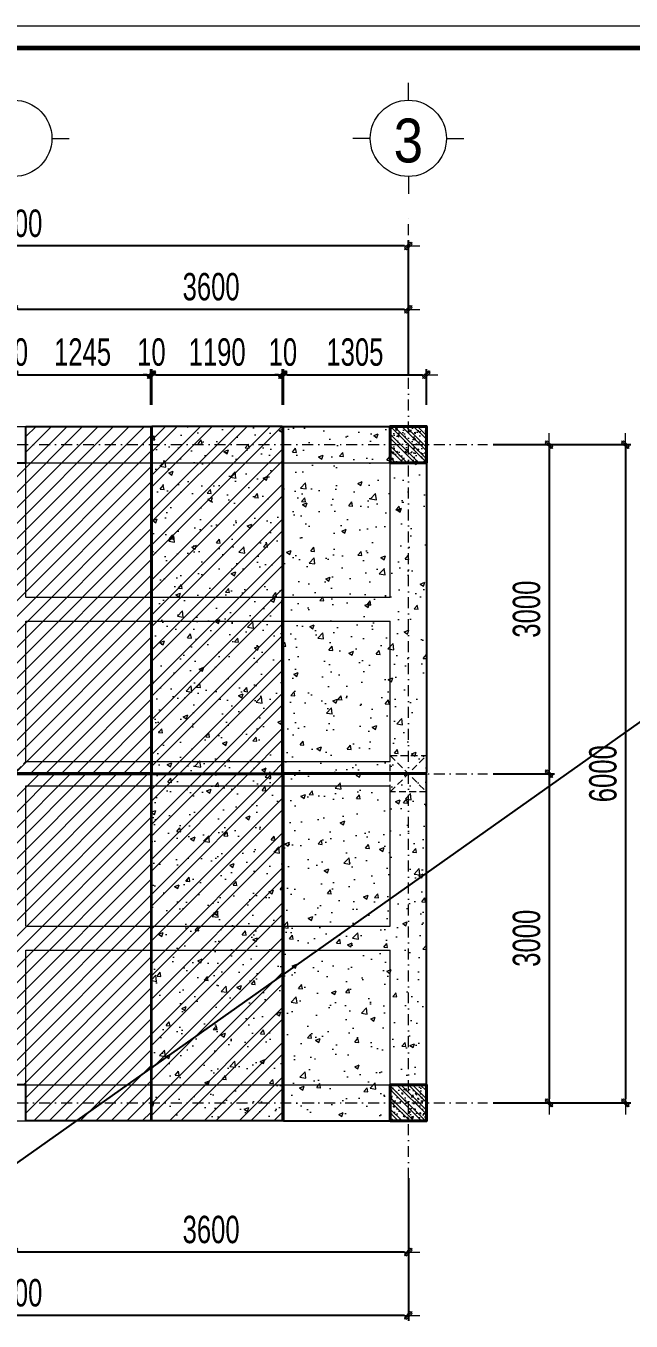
# Model space of a CAD drawing. Header units: millimetres. Extents: x -178395 to 493851, y -561170 to -280028.
# Drawn here: x 2749 to 8271, y -462472 to -450665 of the extents above; entities that cross this region are included whole.
import ezdxf
from ezdxf.enums import TextEntityAlignment as Align

# ---------------------------------------------------------------- set-up
doc = ezdxf.new("R2010")
doc.units = ezdxf.units.MM
doc.header["$MEASUREMENT"] = 0
doc.header["$PDMODE"] = 32
doc.linetypes.add('DASHDOT', pattern=[1, 0.5, -0.25, 0, -0.25])
doc.linetypes.add('HIDDEN', pattern=[0.375, 0.25, -0.125])
doc.layers.get('Defpoints').update_dxf_attribs({"color": 1})
doc.layers.add('KCS_Plotter', color=11, linetype='Continuous', plot=False)
for name, color, linetype, lineweight in [('Khungten_LCDI', 7, 'Continuous', 5), ('LC Dim', 8, 'Continuous', 18), ('LC Hatch', 252, 'Continuous', 9), ('LC ISO', 153, 'Continuous', 13), ('LC MANH DUT', 35, 'HIDDEN', 5), ('LC Net dam2', 6, 'Continuous', 40), ('LC Net manh', 133, 'Continuous', 5), ('LC Net thay', 63, 'Continuous', 25), ('LC Net truc', 79, 'DASHDOT', 13), ('LC Text1', 3, 'Continuous', 20)]:
    doc.layers.add(name, color=color, linetype=linetype, lineweight=lineweight)
doc.styles.add('HOATBIF', font='hoatbif.shx', dxfattribs={"width": 0.7})
doc.styles.add('Khungten', font='VHAVAN.TTF', dxfattribs={"width": 0.9, "height": 5000})
doc.styles.add('LC 1', font='VHAVANB.TTF')
doc.styles.add('Title', font='VHBLACK.TTF', dxfattribs={"width": 0.8})
doc.dimstyles.new('1-100', dxfattribs={"dimscale": 100, "dimtxt": 2.5, "dimasz": 0.35, "dimexe": 0.5, "dimexo": 0, "dimgap": 0.8, "dimtad": 1, "dimdec": 0, "dimzin": 0, "dimdsep": 46, "dimtxsty": 'HOATBIF', "dimblk1": 'DOT', "dimblk2": 'DOT', "dimsah": 1, "dimcen": -1, "dimdle": 1, "dimclrd": 256, "dimclre": 256, "dimclrt": 4, "dimadec": 3, "dimazin": 2, "dimtfac": 0.333333, "dimtdec": 0, "dimtix": 1, "dimtmove": 2, "dimatfit": 3, "dimldrblk": 'DOT', "dimfxl": 1, "dimtvp": 0.833333, "dimtolj": 1, "dimtzin": 0, "dimarcsym": 0})
pattern_1 = [(140, (37688.85, -378168.29), (12.55043, 143.45204), [15, -165]), (85, (37688.85, -378168.29), (-150.43843, -27.75027), [12, -132]), (190.4514, (37689.9, -378156.33), (-137.8879, 115.70188), [12.74804, -140.22842]), (136.1842, (37648.85, -378168.29), (33.1038, 213.4482), [22.5, -247.5]), (186.6356, (37651.6, -378150.5), (-194.82357, 186.93254), [19.12206, -210.3426]), (81.1842, (37648.85, -378168.29), (-194.8237, 186.9324), [18, -198]), (111, (37658.85, -378148.29), (80.52378, 119.38141), [15, -165]), (56, (37658.85, -378148.29), (-145.03, 48.66307), [12, -132]), (161.4514, (37665.56, -378138.34), (-64.5061, 168.04453), [12.74804, -140.22842]), (127.5, (37688.85, -378168.29), (-66.57877, 2.43197), [0, -130.4, 0, -134, 0, -132.5]), (97.5, (37688.85, -378168.29), (-78.88234, 52.61391), [0, -76.4, 0, -127.4, 0, -50.5]), (57.5, (37688.85, -378212.89), (4.510974, 106.764487), [0, -50, 0, -156, 0, -207]), (47.5, (37688.85, -378232.89), (-20.021, 116.63723), [0, -65, 0, -103.6, 0, -147]), (135, (37688.85, -378168.29), (-53.03301, -53.03301), []), (135, (37688.85, -378132.93), (-53.03301, -53.03301), [])]

# ---------------------------------------------------------------- blocks, each defined once
blk = doc.blocks.new('DOT')
at = {"layer": 'LC Dim'}
blk.add_line((-3, 0), (3, 0), dxfattribs=at)
at = {"layer": 'LC Dim', "color": 4}
blk.add_line((-1, -1), (1, 1), dxfattribs=at)
blk.add_lwpolyline([(0.5, 1), (-1, -0.5), (-0.5, -1), (1, 0.5)], close=True, dxfattribs=at)
blk = doc.blocks.new('*D387')
at = {"layer": 'Defpoints', "color": 0, "transparency": 16777216}
for p in [(2639, -461168), (6239, -461168), (2639, -461843)]:
    blk.add_point(p, dxfattribs=at)
at = {"layer": 'LC Dim', "lineweight": -2, "transparency": 16777216}
for p, q in [((2639, -461168), (2639, -461893)), ((6239, -461168), (6239, -461893)), ((6204, -461843), (2674, -461843))]:
    blk.add_line(p, q, dxfattribs=at)
at = {"layer": 'LC Dim', "lineweight": -2, "transparency": 16777216, "xscale": 35, "yscale": 35, "zscale": 35, "rotation": 180}
blk.add_blockref('DOT', (2639, -461843), dxfattribs=at)
at = {"layer": 'LC Dim', "lineweight": -2, "transparency": 16777216, "xscale": 35, "yscale": 35, "zscale": 35}
blk.add_blockref('DOT', (6239, -461843), dxfattribs=at)
at = {"layer": 'LC Dim', "color": 4, "transparency": 16777216, "insert": (4439, -461638), "char_height": 250, "attachment_point": 5, "style": 'HOATBIF'}
blk.add_mtext('\\A1;3600', dxfattribs=at)
blk = doc.blocks.new('_Dot')
at = {"color": 0, "linetype": 'ByBlock', "lineweight": -2}
blk.add_line((-0.5, 0), (-1, 0), dxfattribs=at)
at = {"color": 0, "linetype": 'ByBlock', "const_width": 0.5}
blk.add_lwpolyline([(-0.25, 0, 1), (0.25, 0, 1)], format="xyb", close=True, dxfattribs=at)
blk = doc.blocks.new('*D389')
at = {"layer": 'Defpoints', "color": 0, "ltscale": 2, "transparency": 16777216}
for p in [(-961, -461168), (6239, -461168), (-961, -462420)]:
    blk.add_point(p, dxfattribs=at)
at = {"layer": 'LC Dim', "lineweight": -2, "ltscale": 2, "transparency": 16777216}
for p, q in [((-961, -461168), (-961, -462470)), ((6239, -461168), (6239, -462470)), ((6204, -462420), (-926, -462420))]:
    blk.add_line(p, q, dxfattribs=at)
at = {"layer": 'LC Dim', "lineweight": -2, "ltscale": 2, "transparency": 16777216, "xscale": 35, "yscale": 35, "zscale": 35, "rotation": 180}
blk.add_blockref('DOT', (-961, -462420), dxfattribs=at)
at = {"layer": 'LC Dim', "lineweight": -2, "ltscale": 2, "transparency": 16777216, "xscale": 35, "yscale": 35, "zscale": 35}
blk.add_blockref('DOT', (6239, -462420), dxfattribs=at)
at = {"layer": 'LC Dim', "color": 4, "ltscale": 2, "transparency": 16777216, "insert": (2639, -462215), "char_height": 250, "attachment_point": 5, "style": 'HOATBIF'}
blk.add_mtext('\\A1;7200', dxfattribs=at)
blk = doc.blocks.new('*D390')
at = {"layer": 'Defpoints', "color": 0, "transparency": 16777216}
for p in [(2639, -453249), (2639, -453285), (6239, -453285)]:
    blk.add_point(p, dxfattribs=at)
at = {"layer": 'LC Dim', "lineweight": -2, "transparency": 16777216}
for p, q in [((2639, -453285), (2639, -453199)), ((6239, -453285), (6239, -453199)), ((6204, -453249), (2674, -453249))]:
    blk.add_line(p, q, dxfattribs=at)
at = {"layer": 'LC Dim', "lineweight": -2, "transparency": 16777216, "xscale": 35, "yscale": 35, "zscale": 35, "rotation": 180}
blk.add_blockref('DOT', (2639, -453249), dxfattribs=at)
at = {"layer": 'LC Dim', "lineweight": -2, "transparency": 16777216, "xscale": 35, "yscale": 35, "zscale": 35}
blk.add_blockref('DOT', (6239, -453249), dxfattribs=at)
at = {"layer": 'LC Dim', "color": 4, "transparency": 16777216, "insert": (4439, -453044), "char_height": 250, "attachment_point": 5, "style": 'HOATBIF'}
blk.add_mtext('\\A1;3600', dxfattribs=at)
blk = doc.blocks.new('*D392')
at = {"layer": 'Defpoints', "color": 0, "ltscale": 2, "transparency": 16777216}
for p in [(-961, -452671), (-961, -453838), (6239, -453838)]:
    blk.add_point(p, dxfattribs=at)
at = {"layer": 'LC Dim', "lineweight": -2, "ltscale": 2, "transparency": 16777216}
for p, q in [((-961, -453838), (-961, -452621)), ((6239, -453838), (6239, -452621)), ((6204, -452671), (-926, -452671))]:
    blk.add_line(p, q, dxfattribs=at)
at = {"layer": 'LC Dim', "lineweight": -2, "ltscale": 2, "transparency": 16777216, "xscale": 35, "yscale": 35, "zscale": 35, "rotation": 180}
blk.add_blockref('DOT', (-961, -452671), dxfattribs=at)
at = {"layer": 'LC Dim', "lineweight": -2, "ltscale": 2, "transparency": 16777216, "xscale": 35, "yscale": 35, "zscale": 35}
blk.add_blockref('DOT', (6239, -452671), dxfattribs=at)
at = {"layer": 'LC Dim', "color": 4, "ltscale": 2, "transparency": 16777216, "insert": (2639, -452466), "char_height": 250, "attachment_point": 5, "style": 'HOATBIF'}
blk.add_mtext('\\A1;7200', dxfattribs=at)
blk = doc.blocks.new('TTRUC')
at = {"layer": 'LC ISO'}
for p, q in [((0, 6.95), (0, 10.13)), ((-6.95, 0), (-10.13, 0)), ((6.95, 0), (10.13, 0)), ((0, -6.95), (0, -10.13))]:
    blk.add_line(p, q, dxfattribs=at)
at = {"layer": 'LC Net manh'}
blk.add_circle((0, 0), 6.95, dxfattribs=at)
blk = doc.blocks.new('*D393')
at = {"layer": 'Defpoints', "color": 0, "ltscale": 2, "transparency": 16777216}
for p in [(7012, -454482), (7012, -460482), (8220, -460482)]:
    blk.add_point(p, dxfattribs=at)
at = {"layer": 'LC Dim', "lineweight": -2, "ltscale": 2, "transparency": 16777216}
for p, q in [((7012, -454482), (8270, -454482)), ((8220, -454517), (8220, -460447)), ((7012, -460482), (8270, -460482))]:
    blk.add_line(p, q, dxfattribs=at)
at = {"layer": 'LC Dim', "lineweight": -2, "ltscale": 2, "transparency": 16777216, "xscale": 35, "yscale": 35, "zscale": 35}
for p, rotation in [((8220, -454482), 90), ((8220, -460482), 270)]:
    blk.add_blockref('DOT', p, dxfattribs=dict(at, rotation=rotation))
at = {"layer": 'LC Dim', "color": 4, "ltscale": 2, "transparency": 16777216, "insert": (8015, -457482), "char_height": 250, "attachment_point": 5, "rotation": 90, "style": 'HOATBIF'}
blk.add_mtext('\\A1;6000', dxfattribs=at)
blk = doc.blocks.new('*D399')
at = {"layer": 'Defpoints', "color": 0, "ltscale": 2, "transparency": 16777216}
for p in [(7012, -454482), (7012, -457482), (7523, -457482)]:
    blk.add_point(p, dxfattribs=at)
at = {"layer": 'LC Dim', "lineweight": -2, "ltscale": 2, "transparency": 16777216}
for p, q in [((7012, -454482), (7573, -454482)), ((7523, -454517), (7523, -457447)), ((7012, -457482), (7573, -457482))]:
    blk.add_line(p, q, dxfattribs=at)
at = {"layer": 'LC Dim', "lineweight": -2, "ltscale": 2, "transparency": 16777216, "xscale": 35, "yscale": 35, "zscale": 35}
for p, rotation in [((7523, -454482), 90), ((7523, -457482), 270)]:
    blk.add_blockref('DOT', p, dxfattribs=dict(at, rotation=rotation))
at = {"layer": 'LC Dim', "color": 4, "ltscale": 2, "transparency": 16777216, "insert": (7318, -455982), "char_height": 250, "attachment_point": 5, "rotation": 90, "style": 'HOATBIF'}
blk.add_mtext('\\A1;3000', dxfattribs=at)
blk = doc.blocks.new('*D400')
at = {"layer": 'Defpoints', "color": 0, "ltscale": 2, "transparency": 16777216}
for p in [(7012, -457482), (7012, -460482), (7523, -460482)]:
    blk.add_point(p, dxfattribs=at)
at = {"layer": 'LC Dim', "lineweight": -2, "ltscale": 2, "transparency": 16777216}
for p, q in [((7012, -457482), (7573, -457482)), ((7523, -457517), (7523, -460447)), ((7012, -460482), (7573, -460482))]:
    blk.add_line(p, q, dxfattribs=at)
at = {"layer": 'LC Dim', "lineweight": -2, "ltscale": 2, "transparency": 16777216, "xscale": 35, "yscale": 35, "zscale": 35}
for p, rotation in [((7523, -457482), 90), ((7523, -460482), 270)]:
    blk.add_blockref('DOT', p, dxfattribs=dict(at, rotation=rotation))
at = {"layer": 'LC Dim', "color": 4, "ltscale": 2, "transparency": 16777216, "insert": (7318, -458982), "char_height": 250, "attachment_point": 5, "rotation": 90, "style": 'HOATBIF'}
blk.add_mtext('\\A1;3000', dxfattribs=at)
blk = doc.blocks.new('*D406')
at = {"layer": 'Defpoints', "color": 0, "ltscale": 250, "transparency": 16777216}
for p in [(2644, -453845), (2634, -454118), (2644, -454118)]:
    blk.add_point(p, dxfattribs=at)
at = {"layer": 'LC Dim', "linetype": 'ByBlock', "lineweight": -2, "ltscale": 250, "transparency": 16777216}
for p, q in [((2634, -454118), (2634, -453795)), ((2644, -454118), (2644, -453795)), ((2599, -453845), (2564, -453845)), ((2634, -453845), (2644, -453845)), ((2679, -453845), (2714, -453845))]:
    blk.add_line(p, q, dxfattribs=at)
at = {"layer": 'LC Dim', "lineweight": -2, "ltscale": 250, "transparency": 16777216, "xscale": 35, "yscale": 35, "zscale": 35}
blk.add_blockref('DOT', (2634, -453845), dxfattribs=at)
at = {"layer": 'LC Dim', "lineweight": -2, "ltscale": 250, "transparency": 16777216, "xscale": 35, "yscale": 35, "zscale": 35, "rotation": 180}
blk.add_blockref('DOT', (2644, -453845), dxfattribs=at)
at = {"layer": 'LC Dim', "color": 4, "ltscale": 250, "transparency": 16777216, "insert": (2639, -453640), "char_height": 250, "attachment_point": 5, "style": 'HOATBIF'}
blk.add_mtext('\\A1;10', dxfattribs=at)
blk = doc.blocks.new('*D407')
at = {"layer": 'Defpoints', "color": 0, "ltscale": 250, "transparency": 16777216}
for p in [(3889, -453845), (2644, -454118), (3889, -454118)]:
    blk.add_point(p, dxfattribs=at)
at = {"layer": 'LC Dim', "linetype": 'ByBlock', "lineweight": -2, "ltscale": 250, "transparency": 16777216}
for p, q in [((2644, -454118), (2644, -453795)), ((3889, -454118), (3889, -453795)), ((2679, -453845), (3854, -453845))]:
    blk.add_line(p, q, dxfattribs=at)
at = {"layer": 'LC Dim', "lineweight": -2, "ltscale": 250, "transparency": 16777216, "xscale": 35, "yscale": 35, "zscale": 35, "rotation": 180}
blk.add_blockref('DOT', (2644, -453845), dxfattribs=at)
at = {"layer": 'LC Dim', "lineweight": -2, "ltscale": 250, "transparency": 16777216, "xscale": 35, "yscale": 35, "zscale": 35}
blk.add_blockref('DOT', (3889, -453845), dxfattribs=at)
at = {"layer": 'LC Dim', "color": 4, "ltscale": 250, "transparency": 16777216, "insert": (3266, -453640), "char_height": 250, "attachment_point": 5, "style": 'HOATBIF'}
blk.add_mtext('\\A1;1245', dxfattribs=at)
blk = doc.blocks.new('*D408')
at = {"layer": 'Defpoints', "color": 0, "ltscale": 250, "transparency": 16777216}
for p in [(3899, -453845), (3889, -454118), (3899, -454118)]:
    blk.add_point(p, dxfattribs=at)
at = {"layer": 'LC Dim', "linetype": 'ByBlock', "lineweight": -2, "ltscale": 250, "transparency": 16777216}
for p, q in [((3889, -454118), (3889, -453795)), ((3899, -454118), (3899, -453795)), ((3854, -453845), (3819, -453845)), ((3889, -453845), (3899, -453845)), ((3934, -453845), (3969, -453845))]:
    blk.add_line(p, q, dxfattribs=at)
at = {"layer": 'LC Dim', "lineweight": -2, "ltscale": 250, "transparency": 16777216, "xscale": 35, "yscale": 35, "zscale": 35}
blk.add_blockref('DOT', (3889, -453845), dxfattribs=at)
at = {"layer": 'LC Dim', "lineweight": -2, "ltscale": 250, "transparency": 16777216, "xscale": 35, "yscale": 35, "zscale": 35, "rotation": 180}
blk.add_blockref('DOT', (3899, -453845), dxfattribs=at)
at = {"layer": 'LC Dim', "color": 4, "ltscale": 250, "transparency": 16777216, "insert": (3894, -453640), "char_height": 250, "attachment_point": 5, "style": 'HOATBIF'}
blk.add_mtext('\\A1;10', dxfattribs=at)
blk = doc.blocks.new('*D409')
at = {"layer": 'Defpoints', "color": 0, "ltscale": 250, "transparency": 16777216}
for p in [(5089, -453845), (3899, -454118), (5089, -454118)]:
    blk.add_point(p, dxfattribs=at)
at = {"layer": 'LC Dim', "linetype": 'ByBlock', "lineweight": -2, "ltscale": 250, "transparency": 16777216}
for p, q in [((3899, -454118), (3899, -453795)), ((5089, -454118), (5089, -453795)), ((3934, -453845), (5054, -453845))]:
    blk.add_line(p, q, dxfattribs=at)
at = {"layer": 'LC Dim', "lineweight": -2, "ltscale": 250, "transparency": 16777216, "xscale": 35, "yscale": 35, "zscale": 35, "rotation": 180}
blk.add_blockref('DOT', (3899, -453845), dxfattribs=at)
at = {"layer": 'LC Dim', "lineweight": -2, "ltscale": 250, "transparency": 16777216, "xscale": 35, "yscale": 35, "zscale": 35}
blk.add_blockref('DOT', (5089, -453845), dxfattribs=at)
at = {"layer": 'LC Dim', "color": 4, "ltscale": 250, "transparency": 16777216, "insert": (4494, -453640), "char_height": 250, "attachment_point": 5, "style": 'HOATBIF'}
blk.add_mtext('\\A1;1190', dxfattribs=at)
blk = doc.blocks.new('*D410')
at = {"layer": 'Defpoints', "color": 0, "ltscale": 250, "transparency": 16777216}
for p in [(5099, -453845), (5089, -454118), (5099, -454118)]:
    blk.add_point(p, dxfattribs=at)
at = {"layer": 'LC Dim', "linetype": 'ByBlock', "lineweight": -2, "ltscale": 250, "transparency": 16777216}
for p, q in [((5089, -454118), (5089, -453795)), ((5099, -454118), (5099, -453795)), ((5054, -453845), (5019, -453845)), ((5089, -453845), (5099, -453845)), ((5134, -453845), (5169, -453845))]:
    blk.add_line(p, q, dxfattribs=at)
at = {"layer": 'LC Dim', "lineweight": -2, "ltscale": 250, "transparency": 16777216, "xscale": 35, "yscale": 35, "zscale": 35}
blk.add_blockref('DOT', (5089, -453845), dxfattribs=at)
at = {"layer": 'LC Dim', "lineweight": -2, "ltscale": 250, "transparency": 16777216, "xscale": 35, "yscale": 35, "zscale": 35, "rotation": 180}
blk.add_blockref('DOT', (5099, -453845), dxfattribs=at)
at = {"layer": 'LC Dim', "color": 4, "ltscale": 250, "transparency": 16777216, "insert": (5094, -453640), "char_height": 250, "attachment_point": 5, "style": 'HOATBIF'}
blk.add_mtext('\\A1;10', dxfattribs=at)
blk = doc.blocks.new('*D411')
at = {"layer": 'Defpoints', "color": 0, "ltscale": 250, "transparency": 16777216}
for p in [(6404, -453845), (5099, -454118), (6404, -454118)]:
    blk.add_point(p, dxfattribs=at)
at = {"layer": 'LC Dim', "linetype": 'ByBlock', "lineweight": -2, "ltscale": 250, "transparency": 16777216}
for p, q in [((5099, -454118), (5099, -453795)), ((6404, -454118), (6404, -453795)), ((5134, -453845), (6369, -453845))]:
    blk.add_line(p, q, dxfattribs=at)
at = {"layer": 'LC Dim', "lineweight": -2, "ltscale": 250, "transparency": 16777216, "xscale": 35, "yscale": 35, "zscale": 35, "rotation": 180}
blk.add_blockref('DOT', (5099, -453845), dxfattribs=at)
at = {"layer": 'LC Dim', "lineweight": -2, "ltscale": 250, "transparency": 16777216, "xscale": 35, "yscale": 35, "zscale": 35}
blk.add_blockref('DOT', (6404, -453845), dxfattribs=at)
at = {"layer": 'LC Dim', "color": 4, "ltscale": 250, "transparency": 16777216, "insert": (5751, -453640), "char_height": 250, "attachment_point": 5, "style": 'HOATBIF'}
blk.add_mtext('\\A1;1305', dxfattribs=at)
blk = doc.blocks.new('lcdi fix')
at = {"layer": 'Defpoints', "lineweight": 0}
blk.add_lwpolyline([(-1200, -14850), (-1200, 14850), (40800, 14850), (40800, -14850)], close=True, dxfattribs=at)
at = {"layer": 'Khungten_LCDI', "color": 5, "lineweight": 60}
blk.add_lwpolyline([(0, -14650), (0, 14650), (40600, 14650), (40600, -14650)], close=True, dxfattribs=at)
at = {"color": 7, "style": 'Khungten', "width": 0.8}
for tag, p in [('REVISION', (39499, -10746)), ('NGAYHT', (39546, -11609))]:
    blk.add_attdef(tag, text='', height=200, dxfattribs=at).set_placement(p, align=Align.CENTER)
at = {"layer": 'LC Text1', "color": 3, "style": 'LC 1', "width": 1.834006}
for tag, p, p2 in [('TENBANVE1', (36913, -8886), (40339, -8886)), ('TENBANVE2', (36913, -9562), (40339, -9562))]:
    blk.add_attdef(tag, text='', height=250, dxfattribs=at).set_placement(p, p2, align=Align.FIT)
at = {"layer": 'LC Text1', "style": 'Title', "width": 0.7}
blk.add_attdef('SOBANVE', text='', height=250, dxfattribs=at).set_placement((39562, -13896), align=Align.CENTER)

msp = doc.modelspace()

# ---------------------------------------------------------------- hatches: boundary and pattern name
at = {"layer": 'LC Hatch', "ltscale": 250}
h = msp.add_hatch(dxfattribs=at)
h.set_pattern_fill('AR-CONC', color=256, scale=60)
h.set_pattern_definition([(50, (145, -308.9), (430.3561, -37.65128), [45, -495]), (355, (145, -308.9), (-83.2508, 451.3153), [36, -396]), (100.4514, (180.87, -312.03), (347.10563, 413.66373), [38.2441, -420.68527]), (46.1842, (145, -188.9), (640.3446, -99.3114), [67.5, -742.5]), (96.6356, (198.4, -197.17), (560.7976, 584.4707), [57.3662, -631.0278]), (351.1842, (145, -188.9), (560.7972, 584.4712), [54, -594]), (21, (205, -218.9), (358.14423, -241.57133), [45, -495]), (326, (205, -218.9), (145.9892, 435.09003), [36, -396]), (71.4514, (234.86, -239), (504.13358, 193.5183), [38.2441, -420.68527]), (37.5, (145.01, -308.89), (7.295913, 199.73631), [0, -391.2, 0, -402, 0, -397.5]), (7.5, (145, -308.89), (157.84172, 236.64703), [0, -229.2, 0, -382.2, 0, -151.5]), (327.5, (11.21, -308.89), (320.29346, -13.532923), [0, -150, 0, -468, 0, -621]), (317.5, (-48.8, -308.9), (349.9117, 60.06299), [0, -195, 0, -310.8, 0, -441])])
h.paths.add_polyline_path([(6403.7, -454646.8), (6073.7, -454646.8), (6073.7, -454646.8), (6403.7, -454646.8), (6403.7, -454316.8), (6073.7, -454316.8), (6073.7, -454646.8), (6403.7, -454646.8), (6403.7, -454646.8), (6073.7, -454646.8), (6073.7, -454316.8), (5098.7, -454316.8), (5098.7, -457476.8), (6403.7, -457476.8)])
h.paths.add_polyline_path([(6403.7, -457486.8), (5098.7, -457486.8), (5098.7, -460646.8), (6073.7, -460646.8), (6073.7, -460316.8), (6403.7, -460316.8)])
h.paths.add_polyline_path([(178.7, -457486.8), (-1126.3, -457486.8), (-1126.3, -460316.8), (-796.3, -460316.8), (-796.3, -460646.8), (178.7, -460646.8)])
h.paths.add_polyline_path([(178.7, -455336.8), (173.7, -455336.8), (173.7, -454726.8), (178.7, -454316.8), (-796.3, -454316.8), (-796.3, -454646.8), (-1126.3, -454646.8), (-1126.3, -457476.8), (178.7, -457476.8)])
h = msp.add_hatch(dxfattribs=at)
h.set_pattern_fill('BTCT', color=256, scale=60)
h.set_pattern_definition([(50, (145, -308.9), (430.3561, -37.65128), [45, -495]), (355, (145, -308.9), (-83.2508, 451.3153), [36, -396]), (100.4514, (180.87, -312.03), (347.10563, 413.66373), [38.2441, -420.68527]), (46.1842, (145, -188.9), (640.3446, -99.3114), [67.5, -742.5]), (96.6356, (198.4, -197.17), (560.7976, 584.4707), [57.3662, -631.0278]), (351.1842, (145, -188.9), (560.7972, 584.4712), [54, -594]), (21, (205, -218.9), (358.14423, -241.57133), [45, -495]), (326, (205, -218.9), (145.9892, 435.09003), [36, -396]), (71.4514, (234.86, -239), (504.13358, 193.5183), [38.2441, -420.68527]), (37.5, (145.01, -308.89), (7.295913, 199.73631), [0, -391.2, 0, -402, 0, -397.5]), (7.5, (145, -308.89), (157.84172, 236.64703), [0, -229.2, 0, -382.2, 0, -151.5]), (327.5, (11.21, -308.89), (320.29346, -13.532923), [0, -150, 0, -468, 0, -621]), (317.5, (-48.8, -308.9), (349.9117, 60.06299), [0, -195, 0, -310.8, 0, -441]), (45, (145, -308.9), (-159.09903, 159.09903), []), (45, (251.08, -308.9), (-159.09903, 159.09903), [])])
h.paths.add_polyline_path([(188.7, -460646.8), (1378.7, -460646.8), (1378.7, -457486.8), (188.7, -457486.8)])
h.paths.add_polyline_path([(5089.1, -454316.8), (3899.1, -454316.8), (3898.7, -457476.8), (5088.7, -457476.8)])
h.paths.add_polyline_path([(5088.7, -457486.8), (3898.7, -457486.8), (3898.7, -460646.8), (5088.7, -460646.8)])
h = msp.add_hatch(dxfattribs=at)
h.set_pattern_fill('ANSI31', color=256, scale=800)
h.set_pattern_definition([(45, (145.01, -8141.89), (-70.710678, 70.710678), [])])
h.paths.add_polyline_path([(3888.7, -454316.8), (2748.7, -454316.8), (2748.7, -454646.8), (2643.7, -454646.8), (2643.7, -457476.8), (3888.7, -457476.8)])
h.paths.add_polyline_path([(2633.7, -454646.8), (2528.7, -454646.8), (2528.7, -454316.8), (1388.7, -454316.8), (1388.7, -457476.8), (2633.7, -457476.8)])
at = {"layer": 'LC Hatch', "ltscale": 2}
h = msp.add_hatch(dxfattribs=at)
h.set_pattern_fill('BTCT', color=256, scale=20, angle=90)
h.set_pattern_definition(pattern_1)
h.paths.add_polyline_path([(6403.7, -454646.8), (6403.7, -454316.8), (6073.7, -454316.8), (6073.7, -454646.8)])
at = {"layer": 'LC Hatch', "ltscale": 250}
h = msp.add_hatch(dxfattribs=at)
h.set_pattern_fill('ANSI31', color=256, scale=800)
h.set_pattern_definition([(45, (145.01, -308.89), (-70.710678, 70.710678), [])])
h.paths.add_polyline_path([(3888.7, -457486.8), (2748.7, -457486.8), (2748.7, -457591.8), (2643.7, -457591.8), (2643.7, -460316.8), (2748.7, -460316.8), (2748.7, -460646.8), (3888.7, -460646.8)])
h.paths.add_polyline_path([(2633.7, -457591.8), (2528.7, -457591.8), (2528.7, -457486.8), (1388.7, -457486.8), (1388.7, -460646.8), (2528.7, -460646.8), (2528.7, -460316.8), (2633.7, -460316.8)])
at = {"layer": 'LC Hatch', "ltscale": 2}
h = msp.add_hatch(dxfattribs=at)
h.set_pattern_fill('BTCT', color=256, scale=20, angle=90)
h.set_pattern_definition(pattern_1)
h.paths.add_polyline_path([(6403.7, -460646.8), (6403.7, -460316.8), (6073.7, -460316.8), (6073.7, -460646.8)])

# ---------------------------------------------------------------- linework, layer by layer
at = {"layer": 'KCS_Plotter', "ltscale": 250}
msp.add_line((-24674.7, -480365.4), (17325.3, -450665.4), dxfattribs=at)
at = {"layer": 'LC MANH DUT', "ltscale": 250}
for p, q in [((6073.7, -457316.8), (6403.7, -457646.8)), ((6073.7, -457646.8), (6403.7, -457316.8)), ((2528.7, -457591.8), (2748.7, -457371.8))]:
    msp.add_line(p, q, dxfattribs=at)
at = {"layer": 'LC MANH DUT', "ltscale": 100}
for points in [[(6073.7, -454646.8), (6073.7, -454316.8), (6403.7, -454316.8), (6403.7, -454646.8)], [(6073.7, -460646.8), (6073.7, -460316.8), (6403.7, -460316.8), (6403.7, -460646.8)]]:
    msp.add_lwpolyline(points, close=True, dxfattribs=at)
at = {"layer": 'LC MANH DUT', "ltscale": 250}
msp.add_lwpolyline([(6073.7, -457316.8), (6403.7, -457316.8), (6403.7, -457646.8), (6073.7, -457646.8)], close=True, dxfattribs=at)
at = {"layer": 'LC Net dam2', "ltscale": 5}
for points in [[(6073.7, -454646.8), (6073.7, -454316.8), (6403.7, -454316.8), (6403.7, -454646.8)], [(6073.7, -460646.8), (6073.7, -460316.8), (6403.7, -460316.8), (6403.7, -460646.8)]]:
    msp.add_lwpolyline(points, close=True, dxfattribs=at)
at = {"layer": 'LC Net manh', "color": 0}
for p, q in [((-1126.3, -454316.8), (6403.7, -454316.8)), ((6403.7, -460646.8), (6403.7, -454316.8)), ((2748.7, -454646.8), (6073.7, -454646.8)), ((2748.7, -455871.8), (2748.7, -454646.8)), ((6073.7, -455871.8), (6073.7, -454646.8)), ((6073.7, -455871.8), (6073.7, -454646.8)), ((2748.7, -455871.8), (6073.7, -455871.8)), ((2748.7, -457371.8), (2748.7, -456091.8)), ((2748.7, -456091.8), (6073.7, -456091.8)), ((6073.7, -457371.8), (6073.7, -456091.8)), ((6073.7, -457371.8), (6073.7, -456091.8)), ((2748.7, -457371.8), (6073.7, -457371.8)), ((2748.7, -457591.8), (6073.7, -457591.8)), ((2748.7, -458871.8), (2748.7, -457591.8)), ((6073.7, -458871.8), (6073.7, -457591.8)), ((6073.7, -458871.8), (6073.7, -457591.8)), ((2748.7, -458871.8), (6073.7, -458871.8)), ((2748.7, -460316.8), (2748.7, -459091.8)), ((2748.7, -459091.8), (6073.7, -459091.8)), ((6073.7, -460316.8), (6073.7, -459091.8)), ((6073.7, -460316.8), (6073.7, -459091.8)), ((2748.7, -460316.8), (6073.7, -460316.8)), ((-1126.3, -460646.8), (6403.7, -460646.8))]:
    msp.add_line(p, q, dxfattribs=at)
at = {"layer": 'LC Net thay'}
msp.add_line((6403.7, -454646.8), (6403.7, -457471.8), dxfattribs=at)
for points in [[(2748.7, -454316.8), (3888.7, -454316.8), (3888.7, -457476.8), (2643.7, -457476.8), (2643.7, -454646.8), (2748.7, -454646.8), (2748.7, -454316.8)], [(6403.7, -457476.8), (5098.7, -457476.8), (5098.7, -454316.8), (6073.7, -454316.8), (6073.7, -454646.8), (6403.7, -454646.8)], [(6073.7, -460646.8), (6073.7, -460316.8), (6403.7, -460316.8)]]:
    msp.add_lwpolyline(points, dxfattribs=at)
for points in [[(5089.1, -454316.8), (3899.1, -454316.8), (3898.7, -457476.8), (5088.7, -457476.8)], [(2748.7, -460646.8), (2748.7, -460316.8), (2643.7, -460316.8), (2643.7, -457486.8), (3888.7, -457486.8), (3888.7, -460646.8)], [(5088.7, -460646.8), (3898.7, -460646.8), (3898.7, -457486.8), (5088.7, -457486.8)]]:
    msp.add_lwpolyline(points, close=True, dxfattribs=at)
at = {"layer": 'LC Net thay', "ltscale": 250}
msp.add_lwpolyline([(6403.7, -460316.8), (6403.7, -457486.8), (5098.7, -457486.8), (5098.7, -460646.8), (6073.7, -460646.8), (6073.7, -460316.8), (6403.7, -460316.8)], dxfattribs=at)
at = {"layer": 'LC Net truc', "ltscale": 200}
for p, q in [((6238.7, -461375.9), (6238.7, -452404.4)), ((-2132.7, -454481.8), (6960.7, -454481.8)), ((-2132.7, -457481.8), (6960.7, -457481.8)), ((-2132.7, -460481.8), (6960.7, -460481.8))]:
    msp.add_line(p, q, dxfattribs=at)

# ---------------------------------------------------------------- block references
at = {"layer": 'LC ISO', "xscale": 50, "yscale": 50, "zscale": 50, "rotation": 180}
for p in [(2638.7, -451690.3), (6238.7, -451690.3)]:
    msp.add_blockref('TTRUC', p, dxfattribs=at)
at = {"layer": 'LC Net thay'}
msp.add_blockref('lcdi fix', (-23474.7, -465515.4), dxfattribs=at)

# ---------------------------------------------------------------- texts
at = {"layer": 'LC Text1', "ltscale": 0.2, "style": 'LC 1', "width": 0.9}
msp.add_text('3', height=400, dxfattribs=at).set_placement((6238.7, -452029.9), align=Align.BOTTOM_CENTER)

# ---------------------------------------------------------------- dimensions: what is measured, and where the dimension line sits
at = {"layer": 'LC Dim', "ltscale": 2}
for base, p1, p2, picture, middle in [((-961.3, -452671.2), (6238.7, -453837.9), (-961.3, -453837.9), '*D392', (2638.7, -452466.2)), ((-961.3, -462420.3), (6238.7, -461168.2), (-961.3, -461168.2), '*D389', (2638.7, -462215.3))]:
    dim = msp.add_linear_dim(base=base, p1=p1, p2=p2, dimstyle='1-100', override={"dimscale": 100}, dxfattribs=at)
    dim.commit()
    dim.dimension.update_dxf_attribs({"geometry": picture, "text_midpoint": middle})
at = {"layer": 'LC Dim'}
for base, p1, p2, picture, middle in [((2638.7, -453248.7), (6238.7, -453284.8), (2638.7, -453284.8), '*D390', (4438.7, -453043.7)), ((2638.7, -461842.8), (6238.7, -461168.2), (2638.7, -461168.2), '*D387', (4438.7, -461637.8))]:
    dim = msp.add_linear_dim(base=base, p1=p1, p2=p2, angle=180, dimstyle='1-100', override={"dimscale": 100}, dxfattribs=at)
    dim.commit()
    dim.dimension.update_dxf_attribs({"geometry": picture, "text_midpoint": middle})
at = {"layer": 'LC Dim', "ltscale": 250}
for base, p1, p2, picture, middle in [((2643.7, -453844.8), (2633.7, -454117.8), (2643.7, -454117.8), '*D406', (2638.7, -453639.8)), ((3888.7, -453844.8), (2643.7, -454117.8), (3888.7, -454117.8), '*D407', (3266.2, -453639.8)), ((3899.1, -453844.8), (3888.7, -454117.8), (3899.1, -454117.8), '*D408', (3893.9, -453639.8)), ((5089.1, -453844.8), (3899.1, -454117.8), (5089.1, -454117.8), '*D409', (4494.1, -453639.8)), ((5098.7, -453844.8), (5089.1, -454117.8), (5098.7, -454117.8), '*D410', (5093.9, -453639.8)), ((6403.7, -453844.8), (5098.7, -454117.8), (6403.7, -454117.8), '*D411', (5751.2, -453639.8))]:
    dim = msp.add_linear_dim(base=base, p1=p1, p2=p2, dimstyle='1-100', override={"dimfxl": 0, "dimarcsym": 1}, dxfattribs=at)
    dim.commit()
    dim.dimension.update_dxf_attribs({"geometry": picture, "text_midpoint": middle})
at = {"layer": 'LC Dim', "ltscale": 2}
for base, p1, p2, picture, middle in [((8220.2, -460481.8), (7012, -454481.8), (7012, -460481.8), '*D393', (8015.2, -457481.8)), ((7523, -457481.8), (7012, -454481.8), (7012, -457481.8), '*D399', (7318, -455981.8)), ((7523, -460481.8), (7012, -457481.8), (7012, -460481.8), '*D400', (7318, -458981.8))]:
    dim = msp.add_linear_dim(base=base, p1=p1, p2=p2, angle=90, dimstyle='1-100', override={"dimscale": 100}, dxfattribs=at)
    dim.commit()
    dim.dimension.update_dxf_attribs({"geometry": picture, "text_midpoint": middle})

doc.saveas('drawing.dxf')
